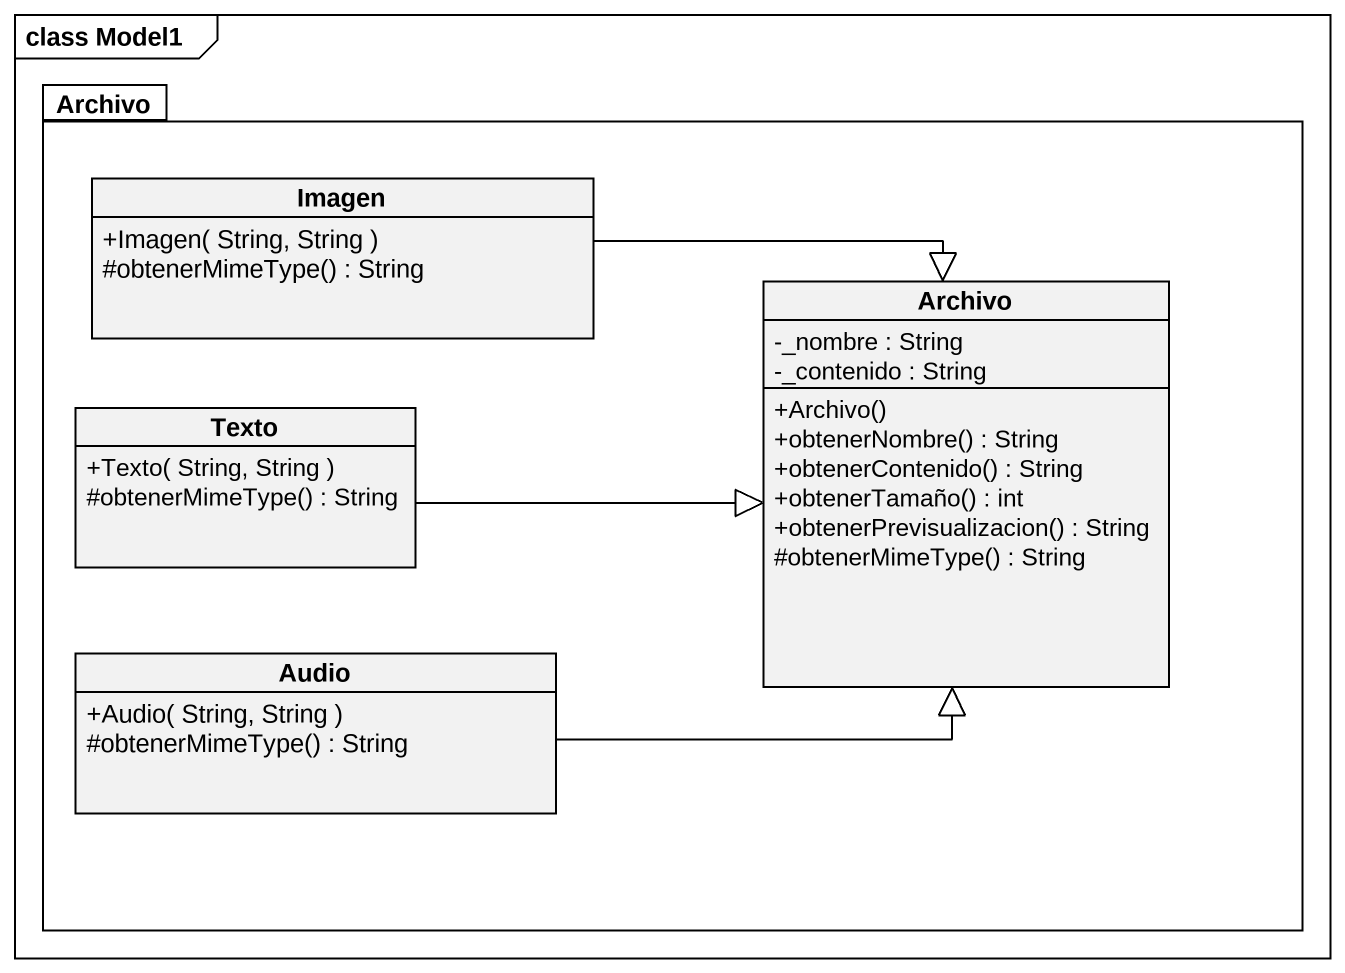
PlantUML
@startuml
mainframe class Model1
hide circle
hide empty members
skinparam classAttributeIconSize 0
package Archivo {
  class Imagen {
    +Imagen( String, String )
    #obtenerMimeType() : String
  }
  class "Archivo" as Archivo_2 {
    -_nombre : String
    -_contenido : String
    +Archivo()
    +obtenerNombre() : String
    +obtenerContenido() : String
    +obtenerTamaño() : int
    +obtenerPrevisualizacion() : String
    #obtenerMimeType() : String
  }
  class Texto {
    +Texto( String, String )
    #obtenerMimeType() : String
  }
  class Audio {
    +Audio( String, String )
    #obtenerMimeType() : String
  }
}
Imagen -right-|> Archivo_2
Texto -right-|> Archivo_2
Audio -right-|> Archivo_2
@enduml
